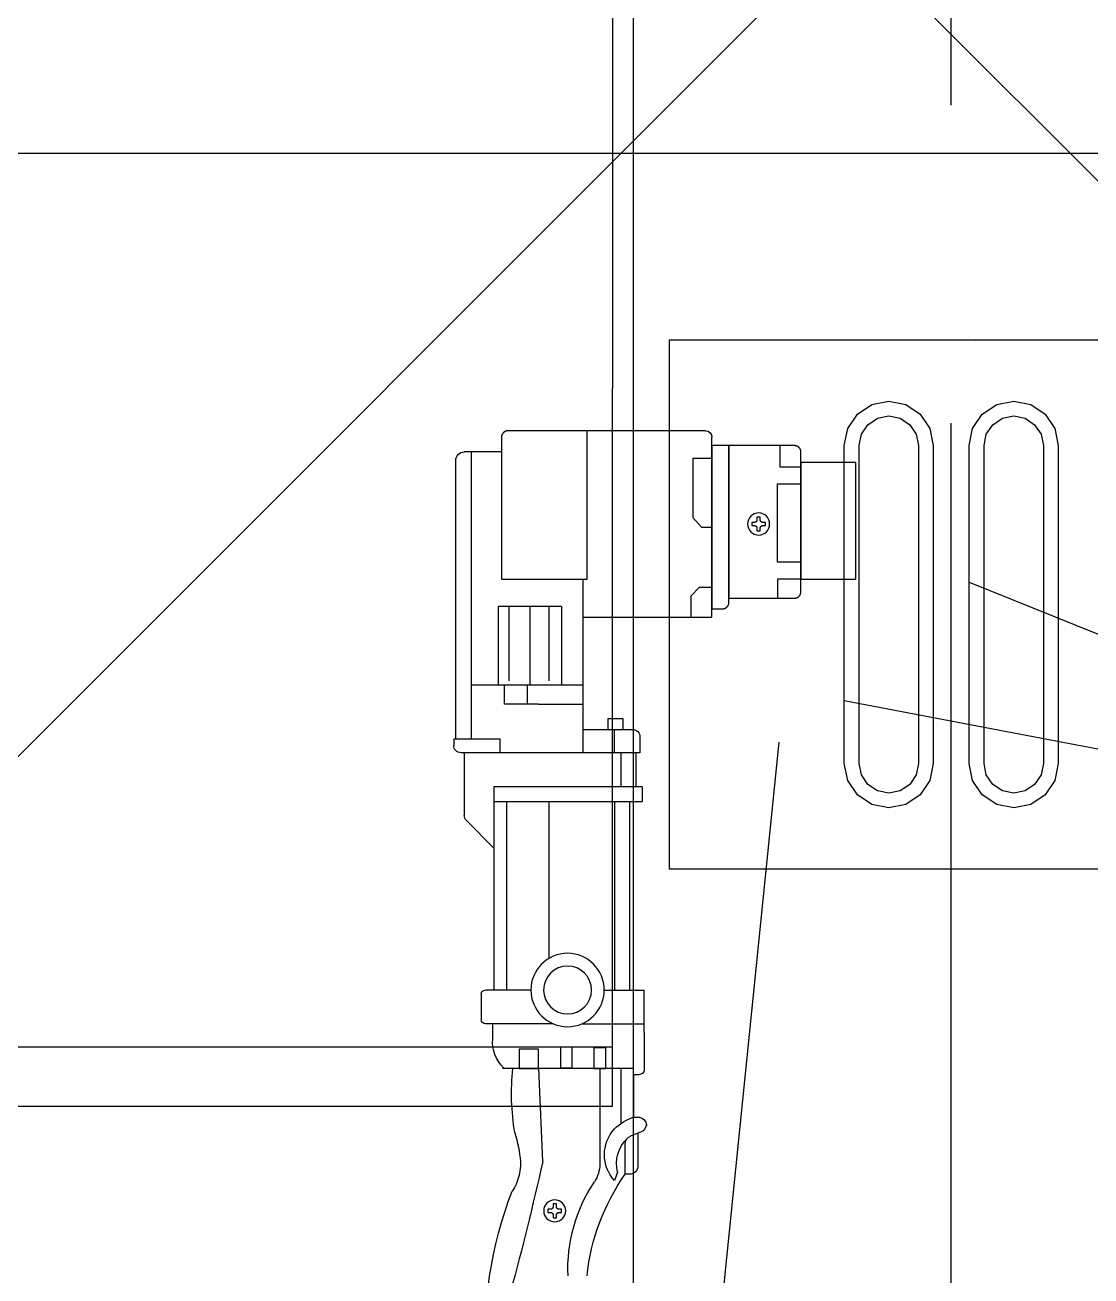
# Model space of a CAD drawing. Extents: x -668440 to 1010955, y -1678500 to 210463.
# Drawn here: x -541522 to -536487, y -739820 to -733914 of the extents above; entities that cross this region are included whole.
import ezdxf

# ---------------------------------------------------------------- set-up
doc = ezdxf.new("R2010")
doc.units = 0
doc.header["$MEASUREMENT"] = 0
doc.linetypes.add('CENTER', pattern=[2, 1.25, -0.25, 0.25, -0.25])
doc.layers.get('0').update_dxf_attribs({"color": 3, "linetype": 'CONTINUOUS'})
doc.layers.get('Defpoints').update_dxf_attribs({"color": 251, "linetype": 'CONTINUOUS'})
for name, color, linetype in [('standard', 4, 'CENTER'), ('注記', 3, 'CONTINUOUS'), ('詳細', 7, 'CONTINUOUS')]:
    doc.layers.add(name, color=color, linetype=linetype)

# ---------------------------------------------------------------- blocks, each defined once
blk = doc.blocks.new('TC01')
at = {"layer": '注記', "color": 4, "linetype": 'Continuous'}
for p, q in [((4888.06, 30085.63), (4946.06, 30085.63)), ((4944.06, 30085.63), (4981.47, 30085.63)), ((4944.06, 30015.63), (4944.06, 30085.63)), ((4981.47, 30085.63), (4981.54, 30085.63)), ((4981.54, 30085.63), (4981.62, 30085.62)), ((4981.62, 30085.62), (4981.69, 30085.62)), ((4981.69, 30085.62), (4981.77, 30085.61)), ((4981.77, 30085.61), (4981.84, 30085.6)), ((4981.84, 30085.6), (4981.91, 30085.59)), ((4981.91, 30085.59), (4981.98, 30085.58)), ((4981.98, 30085.58), (4982.06, 30085.57)), ((4982.06, 30085.57), (4982.13, 30085.55)), ((4982.13, 30085.55), (4982.2, 30085.54)), ((4982.2, 30085.54), (4982.27, 30085.52)), ((4982.27, 30085.52), (4982.34, 30085.5)), ((4982.34, 30085.5), (4982.41, 30085.48)), ((4982.41, 30085.48), (4982.48, 30085.45)), ((4982.48, 30085.45), (4982.55, 30085.43)), ((4982.55, 30085.43), (4982.62, 30085.4)), ((4982.62, 30085.4), (4982.69, 30085.37)), ((4982.69, 30085.37), (4982.75, 30085.34)), ((4982.75, 30085.34), (4982.82, 30085.31)), ((4982.82, 30085.31), (4982.89, 30085.27)), ((4982.89, 30085.27), (4982.95, 30085.24)), ((4982.95, 30085.24), (4983.01, 30085.2)), ((4983.01, 30085.2), (4983.08, 30085.16)), ((4983.08, 30085.16), (4983.14, 30085.12)), ((4983.14, 30085.12), (4983.2, 30085.08)), ((4983.2, 30085.08), (4983.26, 30085.04)), ((4983.26, 30085.04), (4983.32, 30084.99)), ((4983.32, 30084.99), (4983.37, 30084.95)), ((4983.37, 30084.95), (4983.43, 30084.9)), ((4983.43, 30084.9), (4983.49, 30084.85)), ((4983.49, 30084.85), (4983.54, 30084.8)), ((4983.54, 30084.8), (4983.59, 30084.75)), ((4983.59, 30084.75), (4983.64, 30084.69)), ((4983.64, 30084.69), (4983.69, 30084.64)), ((4983.69, 30084.64), (4983.74, 30084.59)), ((4983.74, 30084.59), (4983.79, 30084.53)), ((4983.79, 30084.53), (4983.84, 30084.47)), ((4983.84, 30084.47), (4983.88, 30084.41)), ((4983.88, 30084.41), (4983.92, 30084.35)), ((4983.92, 30084.35), (4983.97, 30084.29)), ((4983.97, 30084.29), (4984.01, 30084.23)), ((4984.01, 30084.23), (4984.04, 30084.17)), ((4984.04, 30084.17), (4984.08, 30084.1)), ((4984.08, 30084.1), (4984.12, 30084.04)), ((4984.12, 30084.04), (4984.15, 30083.97)), ((4844.33, 30078.08), (4844.39, 30078.12)), ((4844.39, 30078.12), (4844.45, 30078.16)), ((4844.45, 30078.16), (4844.51, 30078.2)), ((4844.51, 30078.2), (4844.58, 30078.24)), ((4844.58, 30078.24), (4844.64, 30078.27)), ((4844.64, 30078.27), (4844.71, 30078.31)), ((4844.71, 30078.31), (4844.77, 30078.34)), ((4844.77, 30078.34), (4844.84, 30078.37)), ((4844.84, 30078.37), (4844.91, 30078.4)), ((4844.91, 30078.4), (4844.98, 30078.43)), ((4844.98, 30078.43), (4845.05, 30078.45)), ((4845.05, 30078.45), (4845.12, 30078.48)), ((4845.12, 30078.48), (4845.19, 30078.5)), ((4845.19, 30078.5), (4845.26, 30078.52)), ((4845.26, 30078.52), (4845.33, 30078.54)), ((4845.33, 30078.54), (4845.4, 30078.55)), ((4845.4, 30078.55), (4845.47, 30078.57)), ((4845.47, 30078.57), (4845.54, 30078.58)), ((4845.54, 30078.58), (4845.62, 30078.59)), ((4845.62, 30078.59), (4845.69, 30078.6)), ((4845.69, 30078.6), (4845.76, 30078.61)), ((4845.76, 30078.61), (4845.84, 30078.62)), ((4845.84, 30078.62), (4845.91, 30078.62)), ((4845.91, 30078.62), (4845.98, 30078.63)), ((4845.98, 30078.63), (4846.06, 30078.63)), ((4846.06, 30078.63), (4877.06, 30078.63)), ((4853.06, 30078.63), (4853.06, 30068.63)), ((4877.06, 30078.63), (4877.06, 30006.63)), ((4877.06, 30078.63), (4885.06, 30078.63)), ((4877.06, 30004.63), (4877.06, 30078.63)), ((4885.06, 29997.63), (4885.06, 30082.63)), ((4885.06, 30078.63), (4885.06, 30001.63)), ((4984.15, 30083.97), (4984.18, 30083.91)), ((4984.18, 30083.91), (4984.21, 30083.84)), ((4984.21, 30083.84), (4984.24, 30083.77)), ((4984.24, 30083.77), (4984.27, 30083.71)), ((4984.27, 30083.71), (4984.3, 30083.64)), ((4984.3, 30083.64), (4984.32, 30083.57)), ((4984.32, 30083.57), (4984.34, 30083.5)), ((4984.34, 30083.5), (4984.36, 30083.43)), ((4984.36, 30083.43), (4984.38, 30083.35)), ((4984.38, 30083.35), (4984.4, 30083.28)), ((4984.4, 30083.28), (4984.41, 30083.21)), ((4984.41, 30083.21), (4984.43, 30083.14)), ((4984.43, 30083.14), (4984.44, 30083.07)), ((4984.44, 30083.07), (4984.45, 30082.99)), ((4984.45, 30082.99), (4984.46, 30082.92)), ((4984.46, 30082.92), (4984.46, 30082.85)), ((4984.46, 30082.85), (4984.47, 30082.77)), ((4984.47, 30082.77), (4984.47, 30082.7)), ((4984.47, 30082.7), (4984.47, 30082.63)), ((4984.47, 30082.63), (4984.47, 30015.63)), ((4843.06, 30075.85), (4843.07, 30075.92)), ((4843.06, 30075.77), (4843.06, 30075.85)), ((4843.06, 30075.7), (4843.06, 30075.77)), ((4843.06, 30075.63), (4843.06, 30075.7)), ((4843.06, 30042.63), (4843.06, 30075.63)), ((4843.07, 30075.92), (4843.08, 30075.99)), ((4843.08, 30075.99), (4843.09, 30076.07)), ((4843.09, 30076.07), (4843.1, 30076.14)), ((4843.1, 30076.14), (4843.11, 30076.21)), ((4843.11, 30076.21), (4843.13, 30076.28)), ((4843.13, 30076.28), (4843.15, 30076.35)), ((4843.15, 30076.35), (4843.17, 30076.43)), ((4843.17, 30076.43), (4843.19, 30076.5)), ((4843.19, 30076.5), (4843.21, 30076.57)), ((4843.21, 30076.57), (4843.23, 30076.64)), ((4843.23, 30076.64), (4843.26, 30076.71)), ((4843.26, 30076.71), (4843.28, 30076.77)), ((4843.28, 30076.77), (4843.31, 30076.84)), ((4843.31, 30076.84), (4843.34, 30076.91)), ((4843.34, 30076.91), (4843.38, 30076.97)), ((4843.38, 30076.97), (4843.41, 30077.04)), ((4843.41, 30077.04), (4843.45, 30077.1)), ((4843.45, 30077.1), (4843.48, 30077.17)), ((4843.48, 30077.17), (4843.52, 30077.23)), ((4843.52, 30077.23), (4843.56, 30077.29)), ((4843.56, 30077.29), (4843.6, 30077.35)), ((4843.6, 30077.35), (4843.65, 30077.41)), ((4843.65, 30077.41), (4843.69, 30077.47)), ((4843.69, 30077.47), (4843.74, 30077.53)), ((4843.74, 30077.53), (4843.78, 30077.59)), ((4843.78, 30077.59), (4843.83, 30077.64)), ((4843.83, 30077.64), (4843.88, 30077.69)), ((4843.88, 30077.69), (4843.93, 30077.75)), ((4843.93, 30077.75), (4843.99, 30077.8)), ((4843.99, 30077.8), (4844.04, 30077.85)), ((4844.04, 30077.85), (4844.1, 30077.9)), ((4844.1, 30077.9), (4844.15, 30077.95)), ((4844.15, 30077.95), (4844.21, 30077.99)), ((4844.21, 30077.99), (4844.27, 30078.04)), ((4844.27, 30078.04), (4844.33, 30078.08)), ((4885.06, 30072.63), (4894.06, 30072.63)), ((4894.06, 30072.63), (4894.06, 30044.63)), ((4984.47, 30075.63), (5002.06, 30075.63)), ((4998.76, 30075.63), (4998.76, 29940.13)), ((4817.06, 30070.63), (4843.06, 30070.63)), ((4817.06, 30015.63), (4817.06, 30070.63)), ((4843.06, 30070.63), (4843.06, 30015.63)), ((4853.06, 30068.63), (4843.06, 30068.63)), ((5006.06, 29940.13), (5006.06, 30071.63)), ((4854.06, 30060.63), (4843.06, 30060.63)), ((4854.06, 30023.63), (4854.06, 30060.63)), ((4861.83, 30042.64), (4861.85, 30042.66)), ((4861.85, 30042.66), (4861.87, 30042.68)), ((4861.87, 30042.68), (4861.9, 30042.7)), ((4861.9, 30042.7), (4861.92, 30042.72)), ((4861.92, 30042.72), (4861.94, 30042.74)), ((4861.94, 30042.74), (4861.96, 30042.76)), ((4861.96, 30042.76), (4861.98, 30042.79)), ((4861.98, 30042.79), (4862, 30042.81)), ((4862, 30042.81), (4862.02, 30042.83)), ((4862.02, 30042.83), (4862.04, 30042.86)), ((4862.04, 30042.86), (4862.06, 30042.88)), ((4862.06, 30042.88), (4862.08, 30042.91)), ((4862.08, 30042.91), (4862.1, 30042.93)), ((4862.1, 30042.93), (4862.11, 30042.96)), ((4862.11, 30042.96), (4862.13, 30042.98)), ((4862.13, 30042.98), (4862.14, 30043.01)), ((4862.14, 30043.01), (4862.16, 30043.04)), ((4862.16, 30043.04), (4862.17, 30043.06)), ((4862.17, 30043.06), (4862.19, 30043.09)), ((4862.19, 30043.09), (4862.2, 30043.12)), ((4862.2, 30043.12), (4862.21, 30043.15)), ((4862.21, 30043.15), (4862.22, 30043.18)), ((4862.22, 30043.18), (4862.23, 30043.21)), ((4862.23, 30043.21), (4862.24, 30043.23)), ((4862.24, 30043.23), (4862.25, 30043.26)), ((4862.25, 30043.26), (4862.26, 30043.29)), ((4862.26, 30043.29), (4862.27, 30043.32)), ((4862.27, 30043.32), (4862.28, 30043.35)), ((4862.28, 30043.38), (4862.29, 30043.41)), ((4862.28, 30043.35), (4862.28, 30043.38)), ((4862.29, 30043.44), (4862.3, 30043.47)), ((4862.29, 30043.41), (4862.29, 30043.44)), ((4862.3, 30043.53), (4862.31, 30043.57)), ((4862.3, 30043.5), (4862.3, 30043.53)), ((4862.3, 30043.47), (4862.3, 30043.5)), ((4862.31, 30044.88), (4863.81, 30044.88)), ((4862.31, 30043.63), (4862.31, 30044.88)), ((4862.31, 30043.6), (4862.31, 30043.63)), ((4862.31, 30043.57), (4862.31, 30043.6)), ((4863.81, 30044.88), (4863.81, 30043.63)), ((4863.81, 30043.63), (4863.81, 30043.6)), ((4863.81, 30043.6), (4863.81, 30043.57)), ((4863.81, 30043.57), (4863.81, 30043.53)), ((4863.81, 30043.53), (4863.81, 30043.5)), ((4863.81, 30043.5), (4863.82, 30043.47)), ((4863.82, 30043.47), (4863.82, 30043.44)), ((4863.82, 30043.44), (4863.82, 30043.41)), ((4863.82, 30043.41), (4863.83, 30043.38)), ((4863.83, 30043.38), (4863.84, 30043.35)), ((4863.84, 30043.35), (4863.84, 30043.32)), ((4863.84, 30043.32), (4863.85, 30043.29)), ((4863.85, 30043.29), (4863.86, 30043.26)), ((4863.86, 30043.26), (4863.87, 30043.23)), ((4863.87, 30043.23), (4863.88, 30043.21)), ((4863.88, 30043.21), (4863.89, 30043.18)), ((4863.89, 30043.18), (4863.9, 30043.15)), ((4863.9, 30043.15), (4863.91, 30043.12)), ((4863.91, 30043.12), (4863.93, 30043.09)), ((4863.93, 30043.09), (4863.94, 30043.06)), ((4863.94, 30043.06), (4863.95, 30043.04)), ((4863.95, 30043.04), (4863.97, 30043.01)), ((4863.97, 30043.01), (4863.98, 30042.98)), ((4863.98, 30042.98), (4864, 30042.96)), ((4864, 30042.96), (4864.02, 30042.93)), ((4864.02, 30042.93), (4864.03, 30042.91)), ((4864.03, 30042.91), (4864.05, 30042.88)), ((4864.05, 30042.88), (4864.07, 30042.86)), ((4864.07, 30042.86), (4864.09, 30042.83)), ((4864.09, 30042.83), (4864.11, 30042.81)), ((4864.11, 30042.81), (4864.13, 30042.79)), ((4864.13, 30042.79), (4864.15, 30042.76)), ((4864.15, 30042.76), (4864.17, 30042.74)), ((4864.17, 30042.74), (4864.19, 30042.72)), ((4864.19, 30042.72), (4864.22, 30042.7)), ((4864.22, 30042.7), (4864.24, 30042.68)), ((4864.24, 30042.68), (4864.26, 30042.66)), ((4864.26, 30042.66), (4864.29, 30042.64)), ((4894.06, 30044.63), (4890.06, 30040.13)), ((4843.06, 30009.63), (4843.06, 30042.63)), ((4859.81, 30040.88), (4859.81, 30042.38)), ((4859.81, 30042.38), (4861.06, 30042.38)), ((4861.06, 30040.88), (4859.81, 30040.88)), ((4861.06, 30042.38), (4861.09, 30042.38)), ((4861.09, 30040.88), (4861.06, 30040.88)), ((4861.09, 30042.38), (4861.12, 30042.38)), ((4861.12, 30040.88), (4861.09, 30040.88)), ((4861.12, 30042.38), (4861.15, 30042.38)), ((4861.15, 30040.87), (4861.12, 30040.88)), ((4861.15, 30042.38), (4861.18, 30042.38)), ((4861.18, 30040.87), (4861.15, 30040.87)), ((4861.18, 30042.38), (4861.21, 30042.39)), ((4861.21, 30040.87), (4861.18, 30040.87)), ((4861.21, 30042.39), (4861.24, 30042.39)), ((4861.24, 30040.86), (4861.21, 30040.87)), ((4861.24, 30042.39), (4861.27, 30042.39)), ((4861.27, 30040.86), (4861.24, 30040.86)), ((4861.27, 30042.39), (4861.3, 30042.4)), ((4861.3, 30040.85), (4861.27, 30040.86)), ((4861.3, 30042.4), (4861.33, 30042.41)), ((4861.33, 30040.85), (4861.3, 30040.85)), ((4861.33, 30042.41), (4861.36, 30042.41)), ((4861.36, 30040.84), (4861.33, 30040.85)), ((4861.36, 30042.41), (4861.39, 30042.42)), ((4861.39, 30040.83), (4861.36, 30040.84)), ((4861.39, 30042.42), (4861.42, 30042.43)), ((4861.42, 30040.82), (4861.39, 30040.83)), ((4861.42, 30042.43), (4861.45, 30042.44)), ((4861.45, 30040.81), (4861.42, 30040.82)), ((4861.45, 30042.44), (4861.48, 30042.45)), ((4861.48, 30040.8), (4861.45, 30040.81)), ((4861.48, 30042.45), (4861.51, 30042.46)), ((4861.51, 30040.79), (4861.48, 30040.8)), ((4861.51, 30042.46), (4861.53, 30042.47)), ((4861.53, 30040.78), (4861.51, 30040.79)), ((4861.53, 30042.47), (4861.56, 30042.48)), ((4861.56, 30040.77), (4861.53, 30040.78)), ((4861.56, 30042.48), (4861.59, 30042.5)), ((4861.59, 30040.76), (4861.56, 30040.77)), ((4861.59, 30042.5), (4861.62, 30042.51)), ((4861.62, 30040.74), (4861.59, 30040.76)), ((4861.62, 30042.51), (4861.65, 30042.52)), ((4861.65, 30040.73), (4861.62, 30040.74)), ((4861.65, 30042.52), (4861.67, 30042.54)), ((4861.67, 30040.71), (4861.65, 30040.73)), ((4861.67, 30042.54), (4861.7, 30042.55)), ((4861.7, 30040.7), (4861.67, 30040.71)), ((4861.7, 30042.55), (4861.73, 30042.57)), ((4861.73, 30040.68), (4861.7, 30040.7)), ((4861.73, 30042.57), (4861.75, 30042.59)), ((4861.75, 30040.67), (4861.73, 30040.68)), ((4861.75, 30042.59), (4861.78, 30042.6)), ((4861.78, 30040.65), (4861.75, 30040.67)), ((4861.78, 30042.6), (4861.8, 30042.62)), ((4861.8, 30040.63), (4861.78, 30040.65)), ((4861.8, 30042.62), (4861.83, 30042.64)), ((4861.83, 30040.61), (4861.8, 30040.63)), ((4861.85, 30040.59), (4861.83, 30040.61)), ((4861.87, 30040.57), (4861.85, 30040.59)), ((4861.9, 30040.55), (4861.87, 30040.57)), ((4861.92, 30040.53), (4861.9, 30040.55)), ((4861.94, 30040.51), (4861.92, 30040.53)), ((4861.96, 30040.49), (4861.94, 30040.51)), ((4861.98, 30040.47), (4861.96, 30040.49)), ((4862, 30040.44), (4861.98, 30040.47)), ((4862.02, 30040.42), (4862, 30040.44)), ((4862.04, 30040.4), (4862.02, 30040.42)), ((4862.06, 30040.37), (4862.04, 30040.4)), ((4862.08, 30040.35), (4862.06, 30040.37)), ((4862.1, 30040.32), (4862.08, 30040.35)), ((4862.11, 30040.3), (4862.1, 30040.32)), ((4862.13, 30040.27), (4862.11, 30040.3)), ((4862.14, 30040.24), (4862.13, 30040.27)), ((4862.16, 30040.22), (4862.14, 30040.24)), ((4862.17, 30040.19), (4862.16, 30040.22)), ((4862.19, 30040.16), (4862.17, 30040.19)), ((4862.2, 30040.13), (4862.19, 30040.16)), ((4862.21, 30040.1), (4862.2, 30040.13)), ((4862.22, 30040.08), (4862.21, 30040.1)), ((4862.23, 30040.05), (4862.22, 30040.08)), ((4862.24, 30040.02), (4862.23, 30040.05)), ((4862.25, 30039.99), (4862.24, 30040.02)), ((4862.26, 30039.96), (4862.25, 30039.99)), ((4862.27, 30039.93), (4862.26, 30039.96)), ((4862.28, 30039.9), (4862.27, 30039.93)), ((4862.28, 30039.87), (4862.28, 30039.9)), ((4862.29, 30039.84), (4862.28, 30039.87)), ((4862.29, 30039.81), (4862.29, 30039.84)), ((4862.3, 30039.78), (4862.29, 30039.81)), ((4862.3, 30039.75), (4862.3, 30039.78)), ((4862.3, 30039.72), (4862.3, 30039.75)), ((4862.31, 30039.69), (4862.3, 30039.72)), ((4862.31, 30039.66), (4862.31, 30039.69)), ((4862.31, 30039.63), (4862.31, 30039.66)), ((4862.31, 30038.38), (4862.31, 30039.63)), ((4863.81, 30038.38), (4862.31, 30038.38)), ((4863.82, 30039.78), (4863.81, 30039.75)), ((4863.81, 30039.75), (4863.81, 30039.72)), ((4863.81, 30039.72), (4863.81, 30039.69)), ((4863.81, 30039.69), (4863.81, 30039.66)), ((4863.81, 30039.66), (4863.81, 30039.63)), ((4863.81, 30039.63), (4863.81, 30038.38)), ((4863.83, 30039.87), (4863.82, 30039.84)), ((4863.82, 30039.84), (4863.82, 30039.81)), ((4863.82, 30039.81), (4863.82, 30039.78)), ((4863.84, 30039.9), (4863.83, 30039.87)), ((4863.85, 30039.96), (4863.84, 30039.93)), ((4863.84, 30039.93), (4863.84, 30039.9)), ((4863.86, 30039.99), (4863.85, 30039.96)), ((4863.87, 30040.02), (4863.86, 30039.99)), ((4863.88, 30040.05), (4863.87, 30040.02)), ((4863.89, 30040.08), (4863.88, 30040.05)), ((4863.9, 30040.1), (4863.89, 30040.08)), ((4863.91, 30040.13), (4863.9, 30040.1)), ((4863.93, 30040.16), (4863.91, 30040.13)), ((4863.94, 30040.19), (4863.93, 30040.16)), ((4863.95, 30040.22), (4863.94, 30040.19)), ((4863.97, 30040.24), (4863.95, 30040.22)), ((4863.98, 30040.27), (4863.97, 30040.24)), ((4864, 30040.3), (4863.98, 30040.27)), ((4864.02, 30040.32), (4864, 30040.3)), ((4864.03, 30040.35), (4864.02, 30040.32)), ((4864.05, 30040.37), (4864.03, 30040.35)), ((4864.07, 30040.4), (4864.05, 30040.37)), ((4864.09, 30040.42), (4864.07, 30040.4)), ((4864.11, 30040.44), (4864.09, 30040.42)), ((4864.13, 30040.47), (4864.11, 30040.44)), ((4864.15, 30040.49), (4864.13, 30040.47)), ((4864.17, 30040.51), (4864.15, 30040.49)), ((4864.19, 30040.53), (4864.17, 30040.51)), ((4864.22, 30040.55), (4864.19, 30040.53)), ((4864.24, 30040.57), (4864.22, 30040.55)), ((4864.26, 30040.59), (4864.24, 30040.57)), ((4864.29, 30040.61), (4864.26, 30040.59)), ((4864.29, 30042.64), (4864.31, 30042.62)), ((4864.31, 30040.63), (4864.29, 30040.61)), ((4864.31, 30042.62), (4864.34, 30042.6)), ((4864.34, 30040.65), (4864.31, 30040.63)), ((4864.34, 30042.6), (4864.36, 30042.59)), ((4864.36, 30040.67), (4864.34, 30040.65)), ((4864.36, 30042.59), (4864.39, 30042.57)), ((4864.39, 30040.68), (4864.36, 30040.67)), ((4864.39, 30042.57), (4864.41, 30042.55)), ((4864.41, 30040.7), (4864.39, 30040.68)), ((4864.41, 30042.55), (4864.44, 30042.54)), ((4864.44, 30040.71), (4864.41, 30040.7)), ((4864.44, 30042.54), (4864.47, 30042.52)), ((4864.47, 30040.73), (4864.44, 30040.71)), ((4864.47, 30042.52), (4864.49, 30042.51)), ((4864.49, 30040.74), (4864.47, 30040.73)), ((4864.49, 30042.51), (4864.52, 30042.5)), ((4864.52, 30040.76), (4864.49, 30040.74)), ((4864.52, 30042.5), (4864.55, 30042.48)), ((4864.55, 30040.77), (4864.52, 30040.76)), ((4864.55, 30042.48), (4864.58, 30042.47)), ((4864.58, 30040.78), (4864.55, 30040.77)), ((4864.58, 30042.47), (4864.61, 30042.46)), ((4864.61, 30040.79), (4864.58, 30040.78)), ((4864.61, 30042.46), (4864.64, 30042.45)), ((4864.64, 30040.8), (4864.61, 30040.79)), ((4864.64, 30042.45), (4864.66, 30042.44)), ((4864.66, 30040.81), (4864.64, 30040.8)), ((4864.66, 30042.44), (4864.69, 30042.43)), ((4864.69, 30040.82), (4864.66, 30040.81)), ((4864.69, 30042.43), (4864.72, 30042.42)), ((4864.72, 30040.83), (4864.69, 30040.82)), ((4864.72, 30042.42), (4864.75, 30042.41)), ((4864.75, 30040.84), (4864.72, 30040.83)), ((4864.75, 30042.41), (4864.78, 30042.41)), ((4864.78, 30040.85), (4864.75, 30040.84)), ((4864.78, 30042.41), (4864.81, 30042.4)), ((4864.81, 30040.85), (4864.78, 30040.85)), ((4864.81, 30042.4), (4864.84, 30042.39)), ((4864.84, 30040.86), (4864.81, 30040.85)), ((4864.84, 30042.39), (4864.87, 30042.39)), ((4864.87, 30040.86), (4864.84, 30040.86)), ((4864.87, 30042.39), (4864.9, 30042.39)), ((4864.9, 30040.87), (4864.87, 30040.86)), ((4864.9, 30042.39), (4864.93, 30042.38)), ((4864.93, 30040.87), (4864.9, 30040.87)), ((4864.93, 30042.38), (4864.96, 30042.38)), ((4864.96, 30040.87), (4864.93, 30040.87)), ((4864.96, 30042.38), (4865, 30042.38)), ((4865, 30040.88), (4864.96, 30040.87)), ((4865, 30042.38), (4865.03, 30042.38)), ((4865.03, 30040.88), (4865, 30040.88)), ((4865.03, 30042.38), (4865.06, 30042.38)), ((4865.06, 30040.88), (4865.03, 30040.88)), ((4865.06, 30042.38), (4866.31, 30042.38)), ((4866.31, 30040.88), (4865.06, 30040.88)), ((4866.31, 30042.38), (4866.31, 30040.88)), ((4890.06, 30040.13), (4885.06, 30040.13)), ((4843.06, 30023.63), (4854.06, 30023.63)), ((4843.06, 30015.63), (4817.06, 30015.63)), ((4843.06, 30015.63), (4854.06, 30015.63)), ((4854.06, 30015.63), (4854.06, 30006.63)), ((4984.47, 30015.63), (4944.06, 30015.63)), ((4946.06, 30015.63), (4946.06, 29997.63)), ((4843.06, 30009.55), (4843.06, 30009.63)), ((4843.06, 30009.48), (4843.06, 30009.55)), ((4843.06, 30009.41), (4843.06, 30009.48)), ((4843.07, 30009.33), (4843.06, 30009.41)), ((4843.08, 30009.26), (4843.07, 30009.33)), ((4843.09, 30009.19), (4843.08, 30009.26)), ((4843.1, 30009.11), (4843.09, 30009.19)), ((4843.11, 30009.04), (4843.1, 30009.11)), ((4843.13, 30008.97), (4843.11, 30009.04)), ((4843.15, 30008.9), (4843.13, 30008.97)), ((4843.17, 30008.83), (4843.15, 30008.9)), ((4843.19, 30008.76), (4843.17, 30008.83)), ((4843.21, 30008.69), (4843.19, 30008.76)), ((4843.23, 30008.62), (4843.21, 30008.69)), ((4843.26, 30008.55), (4843.23, 30008.62)), ((4843.28, 30008.48), (4843.26, 30008.55)), ((4843.31, 30008.41), (4843.28, 30008.48)), ((4843.34, 30008.34), (4843.31, 30008.41)), ((4843.38, 30008.28), (4843.34, 30008.34)), ((4843.41, 30008.21), (4843.38, 30008.28)), ((4843.45, 30008.15), (4843.41, 30008.21)), ((4843.48, 30008.08), (4843.45, 30008.15)), ((4843.52, 30008.02), (4843.48, 30008.08)), ((4843.56, 30007.96), (4843.52, 30008.02)), ((4843.6, 30007.9), (4843.56, 30007.96)), ((4843.65, 30007.84), (4843.6, 30007.9)), ((4843.69, 30007.78), (4843.65, 30007.84)), ((4843.74, 30007.72), (4843.69, 30007.78)), ((4843.78, 30007.67), (4843.74, 30007.72)), ((4843.83, 30007.61), (4843.78, 30007.67)), ((4843.88, 30007.56), (4843.83, 30007.61)), ((4843.93, 30007.51), (4843.88, 30007.56)), ((4843.99, 30007.45), (4843.93, 30007.51)), ((4844.04, 30007.4), (4843.99, 30007.45)), ((4844.1, 30007.36), (4844.04, 30007.4)), ((4844.15, 30007.31), (4844.1, 30007.36)), ((4844.21, 30007.26), (4844.15, 30007.31)), ((4844.27, 30007.22), (4844.21, 30007.26)), ((4885.06, 30011.63), (4891.06, 30011.63)), ((4891.06, 30011.63), (4895.06, 30007.63)), ((4895.06, 30007.63), (4895.06, 29997.63)), ((4844.33, 30007.17), (4844.27, 30007.22)), ((4844.39, 30007.13), (4844.33, 30007.17)), ((4844.45, 30007.09), (4844.39, 30007.13)), ((4844.51, 30007.05), (4844.45, 30007.09)), ((4844.58, 30007.02), (4844.51, 30007.05)), ((4844.64, 30006.98), (4844.58, 30007.02)), ((4844.71, 30006.95), (4844.64, 30006.98)), ((4844.77, 30006.91), (4844.71, 30006.95)), ((4844.84, 30006.88), (4844.77, 30006.91)), ((4844.91, 30006.85), (4844.84, 30006.88)), ((4844.98, 30006.83), (4844.91, 30006.85)), ((4845.05, 30006.8), (4844.98, 30006.83)), ((4845.12, 30006.78), (4845.05, 30006.8)), ((4845.19, 30006.76), (4845.12, 30006.78)), ((4845.26, 30006.74), (4845.19, 30006.76)), ((4845.33, 30006.72), (4845.26, 30006.74)), ((4845.4, 30006.7), (4845.33, 30006.72)), ((4845.47, 30006.68), (4845.4, 30006.7)), ((4845.54, 30006.67), (4845.47, 30006.68)), ((4845.62, 30006.66), (4845.54, 30006.67)), ((4845.69, 30006.65), (4845.62, 30006.66)), ((4845.76, 30006.64), (4845.69, 30006.65)), ((4845.84, 30006.63), (4845.76, 30006.64)), ((4845.91, 30006.63), (4845.84, 30006.63)), ((4845.98, 30006.63), (4845.91, 30006.63)), ((4846.06, 30006.63), (4845.98, 30006.63)), ((4877.06, 30006.63), (4846.06, 30006.63)), ((4877.06, 30004.55), (4877.06, 30004.63)), ((4877.06, 30004.48), (4877.06, 30004.55)), ((4877.06, 30004.41), (4877.06, 30004.48)), ((4877.07, 30004.33), (4877.06, 30004.41)), ((4877.08, 30004.26), (4877.07, 30004.33)), ((4877.09, 30004.19), (4877.08, 30004.26)), ((4877.1, 30004.11), (4877.09, 30004.19)), ((4877.11, 30004.04), (4877.1, 30004.11)), ((4877.13, 30003.97), (4877.11, 30004.04)), ((4877.15, 30003.9), (4877.13, 30003.97)), ((4877.17, 30003.83), (4877.15, 30003.9)), ((4877.19, 30003.76), (4877.17, 30003.83)), ((4877.21, 30003.69), (4877.19, 30003.76)), ((4877.23, 30003.62), (4877.21, 30003.69)), ((4877.26, 30003.55), (4877.23, 30003.62)), ((4877.28, 30003.48), (4877.26, 30003.55)), ((4877.31, 30003.41), (4877.28, 30003.48)), ((4877.34, 30003.34), (4877.31, 30003.41)), ((4877.38, 30003.28), (4877.34, 30003.34)), ((4877.41, 30003.21), (4877.38, 30003.28)), ((4877.45, 30003.15), (4877.41, 30003.21)), ((4877.48, 30003.08), (4877.45, 30003.15)), ((4877.52, 30003.02), (4877.48, 30003.08)), ((4877.56, 30002.96), (4877.52, 30003.02)), ((4877.6, 30002.9), (4877.56, 30002.96)), ((4877.65, 30002.84), (4877.6, 30002.9)), ((4877.69, 30002.78), (4877.65, 30002.84)), ((4877.74, 30002.72), (4877.69, 30002.78)), ((4877.78, 30002.67), (4877.74, 30002.72)), ((4877.83, 30002.61), (4877.78, 30002.67)), ((4877.88, 30002.56), (4877.83, 30002.61)), ((4877.93, 30002.51), (4877.88, 30002.56)), ((4877.99, 30002.45), (4877.93, 30002.51)), ((4878.04, 30002.4), (4877.99, 30002.45)), ((4878.1, 30002.36), (4878.04, 30002.4)), ((4878.15, 30002.31), (4878.1, 30002.36)), ((4878.21, 30002.26), (4878.15, 30002.31)), ((4878.27, 30002.22), (4878.21, 30002.26)), ((4878.33, 30002.17), (4878.27, 30002.22)), ((4878.39, 30002.13), (4878.33, 30002.17)), ((4878.45, 30002.09), (4878.39, 30002.13)), ((4878.51, 30002.05), (4878.45, 30002.09)), ((4878.58, 30002.02), (4878.51, 30002.05)), ((4878.64, 30001.98), (4878.58, 30002.02)), ((4878.71, 30001.95), (4878.64, 30001.98)), ((4878.77, 30001.91), (4878.71, 30001.95)), ((4878.84, 30001.88), (4878.77, 30001.91)), ((4878.91, 30001.85), (4878.84, 30001.88)), ((4878.98, 30001.83), (4878.91, 30001.85)), ((4879.05, 30001.8), (4878.98, 30001.83)), ((4879.12, 30001.78), (4879.05, 30001.8)), ((4879.19, 30001.76), (4879.12, 30001.78)), ((4879.26, 30001.74), (4879.19, 30001.76)), ((4879.33, 30001.72), (4879.26, 30001.74)), ((4879.4, 30001.7), (4879.33, 30001.72)), ((4879.47, 30001.68), (4879.4, 30001.7)), ((4879.54, 30001.67), (4879.47, 30001.68)), ((4879.62, 30001.66), (4879.54, 30001.67)), ((4879.69, 30001.65), (4879.62, 30001.66)), ((4879.76, 30001.64), (4879.69, 30001.65)), ((4879.84, 30001.63), (4879.76, 30001.64)), ((4879.91, 30001.63), (4879.84, 30001.63)), ((4879.98, 30001.63), (4879.91, 30001.63)), ((4880.06, 30001.63), (4879.98, 30001.63)), ((4885.06, 30001.63), (4880.06, 30001.63)), ((4956.06, 30002.63), (4986.06, 30002.63)), ((4956.06, 30002.63), (4956.06, 29965.63)), ((4962.06, 30002.63), (4962.06, 29967.63)), ((4971.06, 30002.63), (4971.06, 29965.63)), ((4981.06, 30002.63), (4981.06, 29967.63)), ((4986.06, 30002.63), (4986.06, 29965.63)), ((4946.06, 29997.63), (4885.06, 29997.63)), ((4946.06, 29997.63), (4946.06, 29933.63)), ((4998.76, 29965.63), (4946.06, 29965.63)), ((4972.41, 29965.63), (4972.41, 29956.63)), ((4983.06, 29956.63), (4983.06, 29965.63)), ((4967.06, 29956.63), (4946.06, 29956.63)), ((4967.06, 29956.63), (4983.06, 29956.63)), ((4927.06, 29949.63), (4934.31, 29949.63)), ((4927.06, 29944.63), (4927.06, 29949.63)), ((4934.31, 29949.63), (4934.31, 29944.63)), ((4946.06, 29944.63), (4922.56, 29944.63)), ((4934.31, 29944.63), (4927.06, 29944.63)), ((4931.06, 29933.63), (4931.06, 29944.63)), ((4919.06, 29941.13), (4919.06, 29933.63)), ((4985.06, 29933.63), (4985.06, 29940.13)), ((4985.06, 29940.13), (5007.06, 29940.13)), ((5007.06, 29940.13), (5007.06, 29937.13)), ((4919.06, 29933.63), (4985.06, 29933.63)), ((4921.06, 29933.63), (4921.06, 29917.63)), ((4928.06, 29933.63), (4928.06, 29917.63)), ((4985.06, 29933.63), (5003.56, 29933.63)), ((5002.06, 29933.63), (5002.06, 29904.08)), ((4918.06, 29917.63), (4988.06, 29917.63)), ((4918.06, 29917.63), (4918.06, 29910.63)), ((4988.06, 29917.63), (4988.06, 29910.63)), ((4988.06, 29910.63), (4918.06, 29910.63)), ((4924.06, 29910.63), (4924.06, 29821.63)), ((4931.06, 29910.63), (4931.06, 29821.63)), ((4961.92, 29836.63), (4961.92, 29910.63)), ((4982.06, 29910.63), (4982.06, 29821.63)), ((4988.06, 29910.63), (4988.06, 29821.63)), ((5001.03, 29901.6), (4988.06, 29888.63)), ((4936.06, 29821.63), (4917.06, 29821.63)), ((4917.06, 29801.63), (4917.06, 29821.63)), ((4970.58, 29821.63), (4992.06, 29821.63)), ((4994.06, 29819.63), (4994.06, 29807.63)), ((4946.62, 29805.63), (4917.06, 29805.63)), ((4917.06, 29801.63), (4917.06, 29784.13)), ((4922.06, 29784.63), (4922.06, 29805.63)), ((4959.89, 29805.63), (4992.06, 29805.63)), ((4988.59, 29798.6), (4988.59, 29805.63)), ((4951.06, 29794.63), (4956.64, 29794.63)), ((4951.06, 29784.96), (4951.06, 29794.63)), ((4956.64, 29794.63), (4956.64, 29784.96)), ((4935.27, 29794.29), (4940.85, 29794.29)), ((4935.27, 29784.63), (4935.27, 29794.29)), ((4940.85, 29794.29), (4940.85, 29784.63)), ((4967.06, 29793.63), (4976.06, 29793.63)), ((4967.06, 29784.63), (4967.06, 29793.63)), ((4976.06, 29793.63), (4976.06, 29784.63)), ((4922.06, 29784.63), (4984.06, 29784.63)), ((4928.06, 29784.63), (4928.06, 29758.68)), ((4940.85, 29784.63), (4935.27, 29784.63)), ((4938.06, 29784.63), (4938.06, 29739.41)), ((4956.64, 29784.96), (4951.06, 29784.96)), ((4967.06, 29784.63), (4965.06, 29740.63)), ((4976.06, 29784.63), (4967.06, 29784.63)), ((4919.56, 29781.63), (4922.06, 29781.63)), ((4922.06, 29781.63), (4922.06, 29761.63)), ((4922.06, 29761.63), (4920.06, 29761.63)), ((4918.57, 29754.62), (4923.54, 29752.63)), ((4920.06, 29754.03), (4920.06, 29738.63)), ((4926.06, 29734.63), (4926.06, 29748.92)), ((4929.64, 29735.63), (4931.15, 29731.63)), ((4924.06, 29734.63), (4926.06, 29734.63)), ((4956.06, 29716.63), (4956.06, 29718.13)), ((4956.06, 29718.13), (4957.31, 29718.13)), ((4957.31, 29718.13), (4957.34, 29718.13)), ((4957.34, 29718.13), (4957.37, 29718.13)), ((4957.37, 29718.13), (4957.4, 29718.13)), ((4957.4, 29718.13), (4957.43, 29718.13)), ((4957.43, 29718.13), (4957.46, 29718.14)), ((4957.46, 29718.14), (4957.49, 29718.14)), ((4957.49, 29718.14), (4957.52, 29718.14)), ((4957.52, 29718.14), (4957.55, 29718.15)), ((4957.55, 29718.15), (4957.58, 29718.16)), ((4957.58, 29718.16), (4957.61, 29718.16)), ((4957.61, 29718.16), (4957.64, 29718.17)), ((4957.64, 29718.17), (4957.67, 29718.18)), ((4957.67, 29718.18), (4957.7, 29718.19)), ((4957.7, 29718.19), (4957.73, 29718.2)), ((4957.73, 29718.2), (4957.76, 29718.21)), ((4957.76, 29718.21), (4957.78, 29718.22)), ((4957.78, 29718.22), (4957.81, 29718.23)), ((4957.81, 29718.23), (4957.84, 29718.25)), ((4957.84, 29718.25), (4957.87, 29718.26)), ((4957.87, 29718.26), (4957.9, 29718.27)), ((4957.9, 29718.27), (4957.92, 29718.29)), ((4957.92, 29718.29), (4957.95, 29718.3)), ((4957.95, 29718.3), (4957.98, 29718.32)), ((4957.98, 29718.32), (4958, 29718.34)), ((4958, 29718.34), (4958.03, 29718.35)), ((4958.03, 29718.35), (4958.05, 29718.37)), ((4958.05, 29718.37), (4958.08, 29718.39)), ((4958.08, 29718.39), (4958.1, 29718.41)), ((4958.1, 29718.41), (4958.12, 29718.43)), ((4958.12, 29718.43), (4958.15, 29718.45)), ((4958.15, 29718.45), (4958.17, 29718.47)), ((4958.17, 29718.47), (4958.19, 29718.49)), ((4958.19, 29718.49), (4958.21, 29718.51)), ((4958.21, 29718.51), (4958.23, 29718.54)), ((4958.23, 29718.54), (4958.25, 29718.56)), ((4958.25, 29718.56), (4958.27, 29718.58)), ((4958.27, 29718.58), (4958.29, 29718.61)), ((4958.29, 29718.61), (4958.31, 29718.63)), ((4958.31, 29718.63), (4958.33, 29718.66)), ((4958.33, 29718.66), (4958.35, 29718.68)), ((4958.35, 29718.68), (4958.36, 29718.71)), ((4958.36, 29718.71), (4958.38, 29718.73)), ((4958.38, 29718.73), (4958.39, 29718.76)), ((4958.39, 29718.76), (4958.41, 29718.79)), ((4958.41, 29718.79), (4958.42, 29718.81)), ((4958.42, 29718.81), (4958.44, 29718.84)), ((4958.44, 29718.84), (4958.45, 29718.87)), ((4958.45, 29718.87), (4958.46, 29718.9)), ((4958.46, 29718.9), (4958.47, 29718.93)), ((4958.47, 29718.93), (4958.48, 29718.96)), ((4958.48, 29718.96), (4958.49, 29718.98)), ((4958.49, 29718.98), (4958.5, 29719.01)), ((4958.5, 29719.01), (4958.51, 29719.04)), ((4958.51, 29719.04), (4958.52, 29719.07)), ((4958.52, 29719.07), (4958.53, 29719.1)), ((4958.53, 29719.13), (4958.54, 29719.16)), ((4958.53, 29719.1), (4958.53, 29719.13)), ((4958.54, 29719.19), (4958.55, 29719.22)), ((4958.54, 29719.16), (4958.54, 29719.19)), ((4958.55, 29719.28), (4958.56, 29719.32)), ((4958.55, 29719.25), (4958.55, 29719.28)), ((4958.55, 29719.22), (4958.55, 29719.25)), ((4958.56, 29720.63), (4960.06, 29720.63)), ((4958.56, 29719.38), (4958.56, 29720.63)), ((4958.56, 29719.35), (4958.56, 29719.38)), ((4958.56, 29719.32), (4958.56, 29719.35)), ((4960.06, 29720.63), (4960.06, 29719.38)), ((4960.06, 29719.38), (4960.06, 29719.35)), ((4960.06, 29719.35), (4960.06, 29719.32)), ((4960.06, 29719.32), (4960.06, 29719.28)), ((4960.06, 29719.28), (4960.06, 29719.25)), ((4960.06, 29719.25), (4960.07, 29719.22)), ((4960.07, 29719.22), (4960.07, 29719.19)), ((4960.07, 29719.19), (4960.07, 29719.16)), ((4960.07, 29719.16), (4960.08, 29719.13)), ((4960.08, 29719.13), (4960.09, 29719.1)), ((4960.09, 29719.1), (4960.09, 29719.07)), ((4960.09, 29719.07), (4960.1, 29719.04)), ((4960.1, 29719.04), (4960.11, 29719.01)), ((4960.11, 29719.01), (4960.12, 29718.98)), ((4960.12, 29718.98), (4960.13, 29718.96)), ((4960.13, 29718.96), (4960.14, 29718.93)), ((4960.14, 29718.93), (4960.15, 29718.9)), ((4960.15, 29718.9), (4960.16, 29718.87)), ((4960.16, 29718.87), (4960.18, 29718.84)), ((4960.18, 29718.84), (4960.19, 29718.81)), ((4960.19, 29718.81), (4960.2, 29718.79)), ((4960.2, 29718.79), (4960.22, 29718.76)), ((4960.22, 29718.76), (4960.23, 29718.73)), ((4960.23, 29718.73), (4960.25, 29718.71)), ((4960.25, 29718.71), (4960.27, 29718.68)), ((4960.27, 29718.68), (4960.28, 29718.66)), ((4960.28, 29718.66), (4960.3, 29718.63)), ((4960.3, 29718.63), (4960.32, 29718.61)), ((4960.32, 29718.61), (4960.34, 29718.58)), ((4960.34, 29718.58), (4960.36, 29718.56)), ((4960.36, 29718.56), (4960.38, 29718.54)), ((4960.38, 29718.54), (4960.4, 29718.51)), ((4960.4, 29718.51), (4960.42, 29718.49)), ((4960.42, 29718.49), (4960.44, 29718.47)), ((4960.44, 29718.47), (4960.47, 29718.45)), ((4960.47, 29718.45), (4960.49, 29718.43)), ((4960.49, 29718.43), (4960.51, 29718.41)), ((4960.51, 29718.41), (4960.54, 29718.39)), ((4960.54, 29718.39), (4960.56, 29718.37)), ((4960.56, 29718.37), (4960.59, 29718.35)), ((4960.59, 29718.35), (4960.61, 29718.34)), ((4960.61, 29718.34), (4960.64, 29718.32)), ((4960.64, 29718.32), (4960.66, 29718.3)), ((4960.66, 29718.3), (4960.69, 29718.29)), ((4960.69, 29718.29), (4960.72, 29718.27)), ((4960.72, 29718.27), (4960.74, 29718.26)), ((4960.74, 29718.26), (4960.77, 29718.25)), ((4960.77, 29718.25), (4960.8, 29718.23)), ((4960.8, 29718.23), (4960.83, 29718.22)), ((4960.83, 29718.22), (4960.86, 29718.21)), ((4960.86, 29718.21), (4960.89, 29718.2)), ((4960.89, 29718.2), (4960.91, 29718.19)), ((4960.91, 29718.19), (4960.94, 29718.18)), ((4960.94, 29718.18), (4960.97, 29718.17)), ((4960.97, 29718.17), (4961, 29718.16)), ((4961, 29718.16), (4961.03, 29718.16)), ((4961.03, 29718.16), (4961.06, 29718.15)), ((4961.06, 29718.15), (4961.09, 29718.14)), ((4961.09, 29718.14), (4961.12, 29718.14)), ((4961.12, 29718.14), (4961.15, 29718.14)), ((4961.15, 29718.14), (4961.18, 29718.13)), ((4961.18, 29718.13), (4961.21, 29718.13)), ((4961.21, 29718.13), (4961.25, 29718.13)), ((4961.25, 29718.13), (4961.28, 29718.13)), ((4961.28, 29718.13), (4961.31, 29718.13)), ((4961.31, 29718.13), (4962.56, 29718.13)), ((4962.56, 29718.13), (4962.56, 29716.63)), ((4957.31, 29716.63), (4956.06, 29716.63)), ((4957.34, 29716.63), (4957.31, 29716.63)), ((4957.37, 29716.63), (4957.34, 29716.63)), ((4957.4, 29716.62), (4957.37, 29716.63)), ((4957.43, 29716.62), (4957.4, 29716.62)), ((4957.46, 29716.62), (4957.43, 29716.62)), ((4957.49, 29716.61), (4957.46, 29716.62)), ((4957.52, 29716.61), (4957.49, 29716.61)), ((4957.55, 29716.6), (4957.52, 29716.61)), ((4957.58, 29716.6), (4957.55, 29716.6)), ((4957.61, 29716.59), (4957.58, 29716.6)), ((4957.64, 29716.58), (4957.61, 29716.59)), ((4957.67, 29716.57), (4957.64, 29716.58)), ((4957.7, 29716.56), (4957.67, 29716.57)), ((4957.73, 29716.55), (4957.7, 29716.56)), ((4957.76, 29716.54), (4957.73, 29716.55)), ((4957.78, 29716.53), (4957.76, 29716.54)), ((4957.81, 29716.52), (4957.78, 29716.53)), ((4957.84, 29716.51), (4957.81, 29716.52)), ((4957.87, 29716.49), (4957.84, 29716.51)), ((4957.9, 29716.48), (4957.87, 29716.49)), ((4957.92, 29716.46), (4957.9, 29716.48)), ((4957.95, 29716.45), (4957.92, 29716.46)), ((4957.98, 29716.43), (4957.95, 29716.45)), ((4958, 29716.42), (4957.98, 29716.43)), ((4958.03, 29716.4), (4958, 29716.42)), ((4958.05, 29716.38), (4958.03, 29716.4)), ((4958.08, 29716.36), (4958.05, 29716.38)), ((4958.1, 29716.34), (4958.08, 29716.36)), ((4958.12, 29716.32), (4958.1, 29716.34)), ((4958.15, 29716.3), (4958.12, 29716.32)), ((4958.17, 29716.28), (4958.15, 29716.3)), ((4958.19, 29716.26), (4958.17, 29716.28)), ((4958.21, 29716.24), (4958.19, 29716.26)), ((4958.23, 29716.22), (4958.21, 29716.24)), ((4958.25, 29716.19), (4958.23, 29716.22)), ((4958.27, 29716.17), (4958.25, 29716.19)), ((4958.29, 29716.15), (4958.27, 29716.17)), ((4958.31, 29716.12), (4958.29, 29716.15)), ((4958.33, 29716.1), (4958.31, 29716.12)), ((4958.35, 29716.07), (4958.33, 29716.1)), ((4958.36, 29716.05), (4958.35, 29716.07)), ((4958.38, 29716.02), (4958.36, 29716.05)), ((4958.39, 29715.99), (4958.38, 29716.02)), ((4958.41, 29715.97), (4958.39, 29715.99)), ((4958.42, 29715.94), (4958.41, 29715.97)), ((4958.44, 29715.91), (4958.42, 29715.94)), ((4958.45, 29715.88), (4958.44, 29715.91)), ((4958.46, 29715.85), (4958.45, 29715.88)), ((4958.47, 29715.83), (4958.46, 29715.85)), ((4958.48, 29715.8), (4958.47, 29715.83)), ((4958.49, 29715.77), (4958.48, 29715.8)), ((4958.5, 29715.74), (4958.49, 29715.77)), ((4958.51, 29715.71), (4958.5, 29715.74)), ((4958.52, 29715.68), (4958.51, 29715.71)), ((4958.53, 29715.65), (4958.52, 29715.68)), ((4958.53, 29715.62), (4958.53, 29715.65)), ((4958.54, 29715.59), (4958.53, 29715.62)), ((4958.54, 29715.56), (4958.54, 29715.59)), ((4958.55, 29715.53), (4958.54, 29715.56)), ((4958.55, 29715.5), (4958.55, 29715.53)), ((4958.55, 29715.47), (4958.55, 29715.5)), ((4958.56, 29715.44), (4958.55, 29715.47)), ((4958.56, 29715.41), (4958.56, 29715.44)), ((4958.56, 29715.38), (4958.56, 29715.41)), ((4958.56, 29714.13), (4958.56, 29715.38)), ((4960.06, 29714.13), (4958.56, 29714.13)), ((4960.07, 29715.53), (4960.06, 29715.5)), ((4960.06, 29715.5), (4960.06, 29715.47)), ((4960.06, 29715.47), (4960.06, 29715.44)), ((4960.06, 29715.44), (4960.06, 29715.41)), ((4960.06, 29715.41), (4960.06, 29715.38)), ((4960.06, 29715.38), (4960.06, 29714.13)), ((4960.08, 29715.62), (4960.07, 29715.59)), ((4960.07, 29715.59), (4960.07, 29715.56)), ((4960.07, 29715.56), (4960.07, 29715.53)), ((4960.09, 29715.65), (4960.08, 29715.62)), ((4960.1, 29715.71), (4960.09, 29715.68)), ((4960.09, 29715.68), (4960.09, 29715.65)), ((4960.11, 29715.74), (4960.1, 29715.71)), ((4960.12, 29715.77), (4960.11, 29715.74)), ((4960.13, 29715.8), (4960.12, 29715.77)), ((4960.14, 29715.83), (4960.13, 29715.8)), ((4960.15, 29715.85), (4960.14, 29715.83)), ((4960.16, 29715.88), (4960.15, 29715.85)), ((4960.18, 29715.91), (4960.16, 29715.88)), ((4960.19, 29715.94), (4960.18, 29715.91)), ((4960.2, 29715.97), (4960.19, 29715.94)), ((4960.22, 29715.99), (4960.2, 29715.97)), ((4960.23, 29716.02), (4960.22, 29715.99)), ((4960.25, 29716.05), (4960.23, 29716.02)), ((4960.27, 29716.07), (4960.25, 29716.05)), ((4960.28, 29716.1), (4960.27, 29716.07)), ((4960.3, 29716.12), (4960.28, 29716.1)), ((4960.32, 29716.15), (4960.3, 29716.12)), ((4960.34, 29716.17), (4960.32, 29716.15)), ((4960.36, 29716.19), (4960.34, 29716.17)), ((4960.38, 29716.22), (4960.36, 29716.19)), ((4960.4, 29716.24), (4960.38, 29716.22)), ((4960.42, 29716.26), (4960.4, 29716.24)), ((4960.44, 29716.28), (4960.42, 29716.26)), ((4960.47, 29716.3), (4960.44, 29716.28)), ((4960.49, 29716.32), (4960.47, 29716.3)), ((4960.51, 29716.34), (4960.49, 29716.32)), ((4960.54, 29716.36), (4960.51, 29716.34)), ((4960.56, 29716.38), (4960.54, 29716.36)), ((4960.59, 29716.4), (4960.56, 29716.38)), ((4960.61, 29716.42), (4960.59, 29716.4)), ((4960.64, 29716.43), (4960.61, 29716.42)), ((4960.66, 29716.45), (4960.64, 29716.43)), ((4960.69, 29716.46), (4960.66, 29716.45)), ((4960.72, 29716.48), (4960.69, 29716.46)), ((4960.74, 29716.49), (4960.72, 29716.48)), ((4960.77, 29716.51), (4960.74, 29716.49)), ((4960.8, 29716.52), (4960.77, 29716.51)), ((4960.83, 29716.53), (4960.8, 29716.52)), ((4960.86, 29716.54), (4960.83, 29716.53)), ((4960.89, 29716.55), (4960.86, 29716.54)), ((4960.91, 29716.56), (4960.89, 29716.55)), ((4960.94, 29716.57), (4960.91, 29716.56)), ((4960.97, 29716.58), (4960.94, 29716.57)), ((4961, 29716.59), (4960.97, 29716.58)), ((4961.03, 29716.6), (4961, 29716.59)), ((4961.06, 29716.6), (4961.03, 29716.6)), ((4961.09, 29716.61), (4961.06, 29716.6)), ((4961.12, 29716.61), (4961.09, 29716.61)), ((4961.15, 29716.62), (4961.12, 29716.61)), ((4961.18, 29716.62), (4961.15, 29716.62)), ((4961.21, 29716.62), (4961.18, 29716.62)), ((4961.25, 29716.63), (4961.21, 29716.62)), ((4961.28, 29716.63), (4961.25, 29716.63)), ((4961.31, 29716.63), (4961.28, 29716.63)), ((4962.56, 29716.63), (4961.31, 29716.63))]:
    blk.add_line(p, q, dxfattribs=at)
for centre, radius in [((4863.06, 30041.63), 5.2), ((4953.26, 29821.63), 17.32), ((4953.26, 29821.63), 11.31), ((4959.31, 29717.38), 5.2)]:
    blk.add_circle(centre, radius, dxfattribs=at)
for centre, radius, start, end in [((4888.06, 30082.63), 3, 90, 180), ((5002.06, 30071.63), 4, 0, 90), ((4922.56, 29941.13), 3.5, 90, 180), ((5003.56, 29937.13), 3.5, 270, 0), ((4998.56, 29904.08), 3.5, 314.99988, 0), ((4992.06, 29819.63), 2, 0, 90), ((4992.06, 29807.63), 2, 270, 0), ((4971.33, 29797.13), 17.32, 315.06148, 4.89082), ((4919.56, 29784.13), 2.5, 180, 270), ((4870.61, 29772.63), 109.11, 350.28941, 6.3141), ((4920.06, 29757.63), 4, 90, 180), ((4914.98, 29739.64), 23.1, 45.56209, 72.16402), ((4920.06, 29758.33), 4, 179.99985, 248.19846), ((4917.44, 29743.88), 18.39, 318.2149, 41.78505), ((5054.47, 29732.13), 79.45, 163.85208, 173.87869), ((4922.06, 29748.92), 4, 0.00014, 68.19864), ((4913.55, 29739.63), 16.58, 346.04233, 46.04231), ((4998.89, 29739.63), 23.37, 172.62442, 213.79907), ((4924.06, 29738.63), 4, 180, 270), ((4953.06, 29739.41), 15, 180, 213.77808), ((6471.87, 30079.51), 1544.5, 192.67505, 195.00952), ((4843.49, 29676.29), 101.1, 5.86964, 35.24243), ((4878.86, 29689.79), 74.26, 357.56212, 33.77805), ((4971.41, 29735.01), 5, 179.25063, 192.92719), ((4790.22, 29655.06), 202.33, 357.18777, 20.71436)]:
    blk.add_arc(centre, radius, start, end, dxfattribs=at)
blk = doc.blocks.new('剛接合部C1Y')
for p, q in [((-220944.62063, -378526.73644), (-220944.62063, -378187.73644, 54.73315)), ((-220866.09839, -378354.7772), (-220932.82849, -379013.39951, -545.26685)), ((-220944.62063, -378498.73644), (-221664.62063, -378498.73644)), ((-220944.62063, -378526.73644), (-221664.62063, -378526.73644))]:
    blk.add_line(p, q)
at = {"transparency": 33554661}
for p, q in [((-220776.12063, -378279.1529), (-220500.32416, -378390.39218)), ((-220545.83752, -378390.39218), (-220835.12063, -378335.26136))]:
    blk.add_line(p, q, dxfattribs=at)
at = {"layer": 'Defpoints'}
for p, q in [((-219884.62063, -377020.73644), (-221684.62063, -378820.73644)), ((-221684.62063, -377120.5856), (-219884.62063, -378920.5856)), ((-220944.62063, -377687.73644, 54.73315), (-220944.62063, -378187.73644, 937.52586)), ((-220944.62063, -377687.73644, 54.73315), (-220944.62063, -378187.73644, 937.52586)), ((-219904.62063, -378076.73644), (-225684.62063, -378076.73644))]:
    blk.add_line(p, q, dxfattribs=at)
at = {"layer": 'standard', "linetype": 'CENTER', "ltscale": 600}
blk.add_line((-220784.62063, -378954.06977), (-220784.62063, -377020.73644), dxfattribs=at)
at = {"layer": '詳細'}
for p, q in [((-220934.62063, -378820.73644), (-220934.62063, -377626.73644)), ((-220776.62178, -378163.37321), (-220776.62178, -378163.37321)), ((-220917.62063, -378414.73644), (-220917.62063, -378164.73644)), ((-220917.62063, -378164.73644), (-220651.62063, -378164.73644)), ((-220822.15698, -378195.33497), (-220814.12063, -378193.73644)), ((-220814.12063, -378193.73644), (-220806.08428, -378195.33497)), ((-220763.15698, -378195.33497), (-220755.12063, -378193.73644)), ((-220755.12063, -378193.73644), (-220747.08428, -378195.33497)), ((-220828.96987, -378199.88719), (-220822.15698, -378195.33497)), ((-220806.08428, -378195.33497), (-220799.27139, -378199.88719)), ((-220769.96987, -378199.88719), (-220763.15698, -378195.33497)), ((-220747.08428, -378195.33497), (-220740.27139, -378199.88719)), ((-220833.5221, -378206.70008), (-220828.96987, -378199.88719)), ((-220827.05494, -378209.37887), (-220824.02012, -378204.83694)), ((-220824.02012, -378204.83694), (-220819.4782, -378201.80212)), ((-220819.4782, -378201.80212), (-220814.12063, -378200.73644)), ((-220814.12063, -378200.73644), (-220808.76306, -378201.80212)), ((-220808.76306, -378201.80212), (-220804.22113, -378204.83694)), ((-220804.22113, -378204.83694), (-220801.18632, -378209.37887)), ((-220799.27139, -378199.88719), (-220794.71916, -378206.70008)), ((-220774.5221, -378206.70008), (-220769.96987, -378199.88719)), ((-220768.05494, -378209.37887), (-220765.02012, -378204.83694)), ((-220765.02012, -378204.83694), (-220760.4782, -378201.80212)), ((-220760.4782, -378201.80212), (-220755.12063, -378200.73644)), ((-220755.12063, -378200.73644), (-220749.76306, -378201.80212)), ((-220749.76306, -378201.80212), (-220745.22113, -378204.83694)), ((-220745.22113, -378204.83694), (-220742.18632, -378209.37887)), ((-220740.27139, -378199.88719), (-220735.71916, -378206.70008)), ((-220835.12063, -378214.73644), (-220833.5221, -378206.70008)), ((-220828.12063, -378214.73644), (-220827.05494, -378209.37887)), ((-220801.18632, -378209.37887), (-220800.12063, -378214.73644)), ((-220794.71916, -378206.70008), (-220793.12063, -378214.73644)), ((-220776.12063, -378214.73644), (-220774.5221, -378206.70008)), ((-220769.12063, -378214.73644), (-220768.05494, -378209.37887)), ((-220742.18632, -378209.37887), (-220741.12063, -378214.73644)), ((-220735.71916, -378206.70008), (-220734.12063, -378214.73644)), ((-220835.12063, -378364.73644), (-220835.12063, -378214.73644)), ((-220828.12063, -378364.73644), (-220828.12063, -378214.73644)), ((-220800.12063, -378214.73644), (-220800.12063, -378364.73644)), ((-220793.12063, -378214.73644), (-220793.12063, -378364.73644)), ((-220776.12063, -378364.73644), (-220776.12063, -378214.73644)), ((-220769.12063, -378364.73644), (-220769.12063, -378214.73644)), ((-220741.12063, -378214.73644), (-220741.12063, -378364.73644)), ((-220734.12063, -378214.73644), (-220734.12063, -378364.73644)), ((-220833.5221, -378372.77279), (-220835.12063, -378364.73644)), ((-220827.05494, -378370.094), (-220828.12063, -378364.73644)), ((-220800.12063, -378364.73644), (-220801.18632, -378370.094)), ((-220793.12063, -378364.73644), (-220794.71916, -378372.77279)), ((-220774.5221, -378372.77279), (-220776.12063, -378364.73644)), ((-220768.05494, -378370.094), (-220769.12063, -378364.73644)), ((-220741.12063, -378364.73644), (-220742.18632, -378370.094)), ((-220734.12063, -378364.73644), (-220735.71916, -378372.77279)), ((-220824.02012, -378374.63593), (-220827.05494, -378370.094)), ((-220801.18632, -378370.094), (-220804.22113, -378374.63593)), ((-220765.02012, -378374.63593), (-220768.05494, -378370.094)), ((-220742.18632, -378370.094), (-220745.22113, -378374.63593)), ((-220828.96987, -378379.58568), (-220833.5221, -378372.77279)), ((-220819.4782, -378377.67075), (-220824.02012, -378374.63593)), ((-220804.22113, -378374.63593), (-220808.76306, -378377.67075)), ((-220794.71916, -378372.77279), (-220799.27139, -378379.58568)), ((-220769.96987, -378379.58568), (-220774.5221, -378372.77279)), ((-220760.4782, -378377.67075), (-220765.02012, -378374.63593)), ((-220745.22113, -378374.63593), (-220749.76306, -378377.67075)), ((-220735.71916, -378372.77279), (-220740.27139, -378379.58568)), ((-220822.15698, -378384.13791), (-220828.96987, -378379.58568)), ((-220814.12063, -378378.73644), (-220819.4782, -378377.67075)), ((-220808.76306, -378377.67075), (-220814.12063, -378378.73644)), ((-220799.27139, -378379.58568), (-220806.08428, -378384.13791)), ((-220763.15698, -378384.13791), (-220769.96987, -378379.58568)), ((-220755.12063, -378378.73644), (-220760.4782, -378377.67075)), ((-220749.76306, -378377.67075), (-220755.12063, -378378.73644)), ((-220740.27139, -378379.58568), (-220747.08428, -378384.13791)), ((-220814.12063, -378385.73644), (-220822.15698, -378384.13791)), ((-220806.08428, -378384.13791), (-220814.12063, -378385.73644)), ((-220755.12063, -378385.73644), (-220763.15698, -378384.13791)), ((-220747.08428, -378384.13791), (-220755.12063, -378385.73644)), ((-220651.62063, -378414.73644), (-220917.62063, -378414.73644))]:
    blk.add_line(p, q, dxfattribs=at)
at = {"xscale": -1}
blk.add_blockref('TC01', (-216012.5641, -408293.36301, 520), dxfattribs=at)

msp = doc.modelspace()

# ---------------------------------------------------------------- block references
at = {"xscale": 10, "yscale": 10, "zscale": 10}
msp.add_blockref('剛接合部C1Y', (1670698.6842, 3046247.35843, 5600), dxfattribs=at)

doc.saveas('drawing.dxf')
